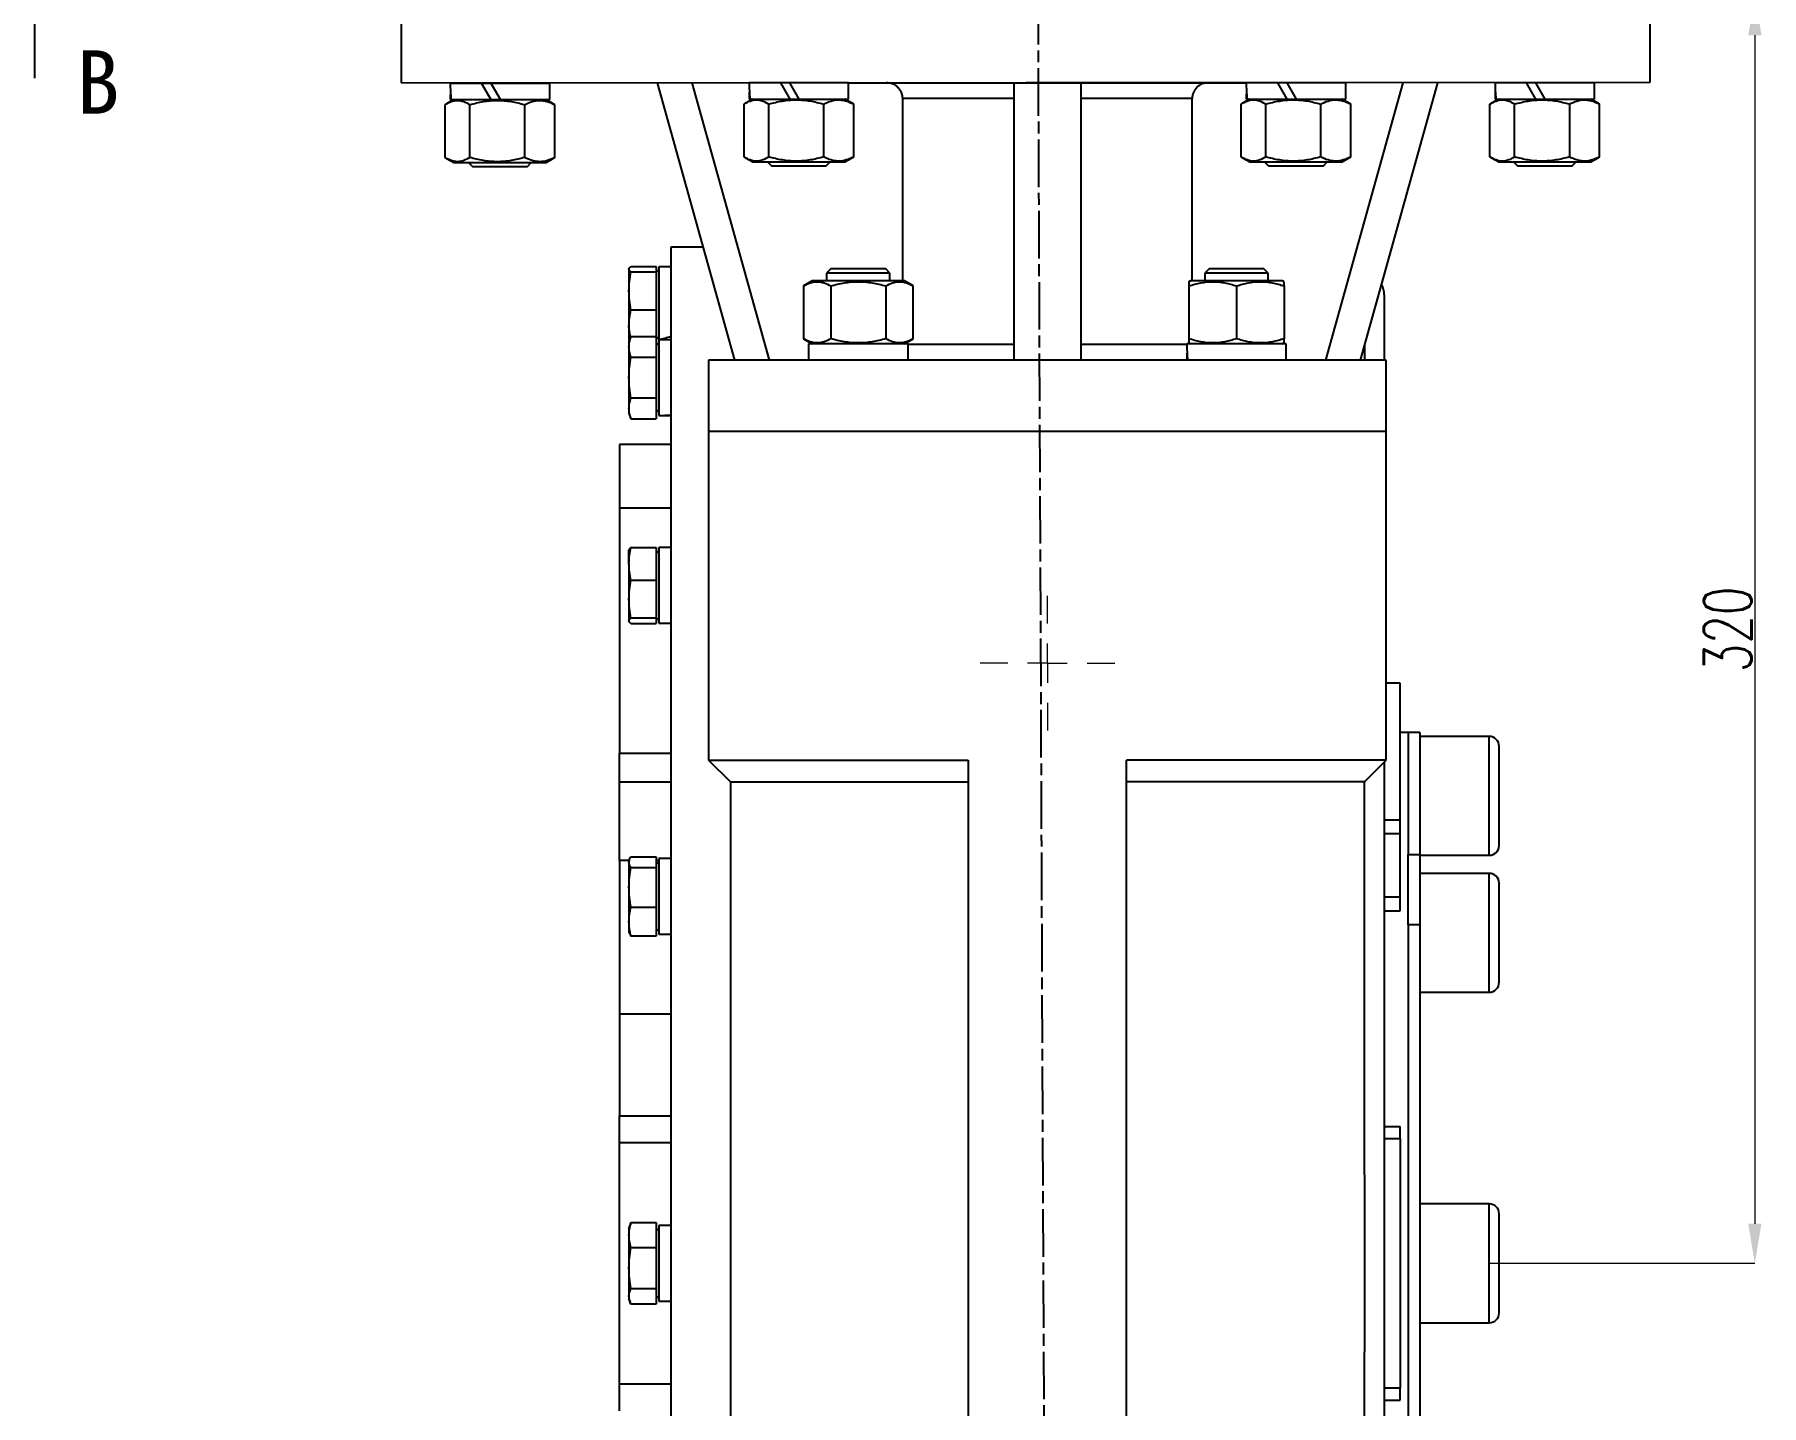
# Model space of a CAD drawing. Header units: millimetres. Extents: x 1561 to 4606, y 513 to 2666.
# Drawn here: x 2262.6 to 2698.4, y 1715.9 to 2062 of the extents above; entities that cross this region are included whole.
import ezdxf

# ---------------------------------------------------------------- set-up
doc = ezdxf.new("R2010")
doc.units = ezdxf.units.MM
doc.linetypes.add('AM_ISO08W050', pattern=[18, 12, -1.5, 3, -1.5])
for name, color, linetype, lineweight in [('10', 7, 'Continuous', 0), ('AM_5', 3, 'Continuous', 25), ('AM_7', 4, 'AM_ISO08W050', 25), ('文字', 7, 'Continuous', 13)]:
    doc.layers.add(name, color=color, linetype=linetype, lineweight=lineweight)
doc.layers.add('layer 1', color=7, linetype='Continuous')
doc.styles.add('SLDTEXTSTYLE1', font='txt.shx', dxfattribs={"width": 0.7, "bigfont": 'gbcbig.shx'})
doc.styles.add('STYLE1', font='txt.shx', dxfattribs={"width": 0.8, "height": 3, "bigfont": 'hzdx.shx'})
doc.dimstyles.new('SLDDIMSTYLE12$0', dxfattribs={"dimtxt": 12, "dimasz": 10, "dimexe": 0, "dimexo": 0.0625, "dimgap": 0.875, "dimtad": 1, "dimdec": 1, "dimlfac": 1.8, "dimrnd": 1e-09, "dimzin": 12, "dimdsep": 46, "dimtxsty": 'SLDTEXTSTYLE1', "dimcen": 0.09, "dimdle": 8.16, "dimclrd": 3, "dimclre": 3, "dimadec": 0, "dimazin": 3, "dimtfac": 1, "dimtdec": 1, "dimtofl": 0, "dimtmove": 0, "dimatfit": 3, "dimfxl": 0, "dimfrac": 2, "dimtolj": 1, "dimlwd": 5, "dimlwe": 5, "dimarcsym": 0})

# ---------------------------------------------------------------- blocks, each defined once
blk = doc.blocks.new('SW_CENTERMARKSYMBOL_18')
at = {"layer": '10', "color": 0}
for p, q in [((0, 1), (0, 1.7)), ((0, 0), (0, 0.5)), ((-1, 0), (-1.7, 0)), ((0, 0), (-0.5, 0)), ((0, 0), (0, -0.5)), ((0, 0), (0.5, 0)), ((1, 0), (1.7, 0)), ((0, -1), (0, -1.7))]:
    blk.add_line(p, q, dxfattribs=at)
blk = doc.blocks.new('*D68')
at = {"layer": 'AM_5', "color": 3, "lineweight": 5, "transparency": 16777216}
blk.add_line((2623.28, 2071.82), (2696.75, 2071.82), dxfattribs=at)
at = {"layer": 'AM_5', "color": 3, "linetype": 'Continuous', "lineweight": 5, "transparency": 16777216}
for p, q in [((2696.75, 2061.82), (2696.75, 1761.82)), ((2629.78, 1751.82), (2696.75, 1751.82))]:
    blk.add_line(p, q, dxfattribs=at)
at = {"layer": 'AM_5', "color": 3, "transparency": 16777216}
for points in [[(2695.09, 2061.82), (2698.42, 2061.82), (2696.75, 2071.82)], [(2695.09, 1761.82), (2698.42, 1761.82), (2696.75, 1751.82)]]:
    blk.add_solid(points, dxfattribs=at)
at = {"layer": 'Defpoints', "color": 0, "transparency": 16777216}
for p in [(2623.22, 2071.82), (2629.72, 1751.82), (2696.75, 1751.82)]:
    blk.add_point(p, dxfattribs=at)
at = {"layer": 'AM_5', "color": 0, "transparency": 16777216, "insert": (2689.88, 1911.82), "char_height": 12, "attachment_point": 5, "rotation": 90, "style": 'SLDTEXTSTYLE1'}
blk.add_mtext('\\A1;320', dxfattribs=at)

msp = doc.modelspace()

# ---------------------------------------------------------------- linework, layer by layer
at = {"color": 7, "linetype": 'Continuous', "lineweight": 25}
for p, q in [((2355.169, 2071.818), (2355.169, 2049.818)), ((2670.375, 2050), (2670.375, 2072)), ((2355.169, 2049.818), (2670.375, 2050)), ((2392.615, 2049.671), (2367.515, 2049.671)), ((2375.386, 2049.671), (2377.753, 2045.571)), ((2380.178, 2045.571), (2377.811, 2049.671)), ((2392.615, 2045.571), (2392.615, 2049.671)), ((2419.722, 2049.818), (2439.222, 1979.818)), ((2448.046, 1979.818), (2428.546, 2049.818)), ((2468.053, 2049.818), (2442.953, 2049.818)), ((2450.824, 2049.818), (2453.191, 2045.718)), ((2455.616, 2045.718), (2453.249, 2049.818)), ((2468.053, 2045.718), (2468.053, 2049.818)), ((2509.722, 2049.818), (2509.722, 1979.818)), ((2526.722, 1979.818), (2526.722, 2049.818)), ((2593.491, 2049.818), (2568.391, 2049.818)), ((2576.262, 2049.818), (2578.629, 2045.718)), ((2581.054, 2045.718), (2578.687, 2049.818)), ((2607.899, 2049.818), (2588.399, 1979.818)), ((2593.491, 2045.718), (2593.491, 2049.818)), ((2597.222, 1979.818), (2616.722, 2049.818)), ((2656.279, 2049.818), (2631.179, 2049.818)), ((2639.05, 2049.818), (2641.417, 2045.718)), ((2643.842, 2045.718), (2641.475, 2049.818)), ((2656.279, 2045.718), (2656.279, 2049.818)), ((2366.231, 2030.959), (2366.231, 2044.282)), ((2368.44, 2045.571), (2366.608, 2044.513)), ((2367.515, 2045.571), (2367.74, 2045.571)), ((2367.74, 2045.571), (2392.615, 2045.571)), ((2372.466, 2030.959), (2372.466, 2044.282)), ((2386.3, 2044.282), (2386.3, 2030.959)), ((2393.522, 2044.513), (2391.69, 2045.571)), ((2393.899, 2044.282), (2393.503, 2044.48)), ((2393.899, 2030.959), (2393.899, 2044.282)), ((2441.669, 2031.107), (2441.669, 2044.43)), ((2443.878, 2045.718), (2442.047, 2044.661)), ((2442.953, 2045.718), (2443.178, 2045.718)), ((2443.178, 2045.718), (2468.053, 2045.718)), ((2447.904, 2031.107), (2447.904, 2044.43)), ((2461.738, 2044.43), (2461.738, 2031.107)), ((2468.96, 2044.661), (2467.128, 2045.718)), ((2469.337, 2044.43), (2468.941, 2044.628)), ((2469.337, 2031.107), (2469.337, 2044.43)), ((2509.722, 2045.818), (2481.698, 2045.818)), ((2481.698, 1999.818), (2481.698, 2045.818)), ((2554.746, 2045.818), (2526.722, 2045.818)), ((2554.746, 1999.818), (2554.746, 2045.818)), ((2567.107, 2031.107), (2567.107, 2044.43)), ((2569.316, 2045.718), (2567.484, 2044.661)), ((2568.391, 2045.718), (2568.616, 2045.718)), ((2568.616, 2045.718), (2593.491, 2045.718)), ((2573.342, 2031.107), (2573.342, 2044.43)), ((2587.176, 2044.43), (2587.176, 2031.107)), ((2594.398, 2044.661), (2592.566, 2045.718)), ((2594.775, 2044.43), (2594.379, 2044.628)), ((2594.775, 2031.107), (2594.775, 2044.43)), ((2629.895, 2031.107), (2629.895, 2044.43)), ((2632.104, 2045.718), (2630.273, 2044.661)), ((2631.179, 2045.718), (2631.405, 2045.718)), ((2631.405, 2045.718), (2656.279, 2045.718)), ((2636.13, 2031.107), (2636.13, 2044.43)), ((2649.964, 2044.43), (2649.964, 2031.107)), ((2657.186, 2044.661), (2655.354, 2045.718)), ((2657.563, 2044.43), (2657.167, 2044.628)), ((2657.563, 2031.107), (2657.563, 2044.43)), ((2393.502, 2030.754), (2393.899, 2030.959)), ((2442.05, 2030.874), (2443.878, 2029.818)), ((2467.128, 2029.818), (2468.957, 2030.874)), ((2468.941, 2030.902), (2469.337, 2031.107)), ((2567.488, 2030.874), (2569.316, 2029.818)), ((2592.566, 2029.818), (2594.395, 2030.874)), ((2594.379, 2030.902), (2594.775, 2031.107)), ((2630.276, 2030.874), (2632.104, 2029.818)), ((2655.354, 2029.818), (2657.183, 2030.874)), ((2657.167, 2030.902), (2657.563, 2031.107)), ((2366.612, 2030.726), (2368.44, 2029.671)), ((2368.44, 2029.671), (2380.065, 2029.671)), ((2372.148, 2029.671), (2373.148, 2028.671)), ((2373.148, 2028.671), (2380.065, 2028.671)), ((2380.065, 2029.671), (2391.69, 2029.671)), ((2380.065, 2028.671), (2386.983, 2028.671)), ((2386.983, 2028.671), (2387.983, 2029.671)), ((2391.69, 2029.671), (2393.518, 2030.726)), ((2443.878, 2029.818), (2455.503, 2029.818)), ((2447.586, 2029.818), (2448.586, 2028.818)), ((2448.586, 2028.818), (2455.503, 2028.818)), ((2455.503, 2029.818), (2467.128, 2029.818)), ((2455.503, 2028.818), (2462.421, 2028.818)), ((2462.421, 2028.818), (2463.421, 2029.818)), ((2569.316, 2029.818), (2580.941, 2029.818)), ((2573.024, 2029.818), (2574.024, 2028.818)), ((2574.024, 2028.818), (2580.941, 2028.818)), ((2580.941, 2029.818), (2592.566, 2029.818)), ((2580.941, 2028.818), (2587.859, 2028.818)), ((2587.859, 2028.818), (2588.859, 2029.818)), ((2632.104, 2029.818), (2643.729, 2029.818)), ((2635.812, 2029.818), (2636.812, 2028.818)), ((2636.812, 2028.818), (2643.729, 2028.818)), ((2643.729, 2029.818), (2655.354, 2029.818)), ((2643.729, 2028.818), (2650.647, 2028.818)), ((2650.647, 2028.818), (2651.647, 2029.818)), ((2431.283, 2008.318), (2423.222, 2008.318)), ((2423.222, 2008.318), (2423.222, 1495.318)), ((2412.622, 2002.74), (2412.622, 1997.255)), ((2413.129, 2003.423), (2419.522, 2003.423)), ((2413.129, 2002.057), (2419.522, 2002.057)), ((2419.522, 2003.423), (2419.522, 2002.057)), ((2420.122, 2002.053), (2419.522, 2002.653)), ((2419.522, 2002.057), (2419.522, 1992.453)), ((2423.222, 2003.368), (2420.122, 2003.368)), ((2420.122, 2003.368), (2420.122, 1984.992)), ((2463.575, 2002.818), (2462.492, 2001.736)), ((2462.492, 2001.736), (2462.492, 1999.818)), ((2478.492, 2001.736), (2462.492, 2001.736)), ((2477.41, 2002.818), (2463.575, 2002.818)), ((2478.492, 2001.736), (2477.41, 2002.818)), ((2478.492, 1999.818), (2478.492, 2001.736)), ((2559.034, 2002.818), (2557.952, 2001.736)), ((2557.952, 2001.736), (2557.952, 1999.818)), ((2573.952, 2001.736), (2557.952, 2001.736)), ((2572.869, 2002.818), (2559.034, 2002.818)), ((2573.952, 2001.736), (2572.869, 2002.818)), ((2573.952, 1999.818), (2573.952, 2001.736)), ((2412.622, 1997.255), (2412.622, 1988.333)), ((2458.867, 1999.818), (2456.636, 1998.53)), ((2456.636, 1998.53), (2456.636, 1985.207)), ((2470.492, 1999.818), (2458.867, 1999.818)), ((2463.564, 1998.53), (2463.564, 1985.207)), ((2482.117, 1999.818), (2470.492, 1999.818)), ((2477.421, 1998.53), (2477.421, 1985.207)), ((2484.349, 1998.53), (2482.117, 1999.818)), ((2484.349, 1985.207), (2484.349, 1998.53)), ((2554.327, 1999.818), (2553.952, 1999.602)), ((2554.327, 1999.818), (2553.952, 1999.602)), ((2553.952, 1998.53), (2553.952, 1985.207)), ((2577.577, 1999.818), (2554.327, 1999.818)), ((2565.952, 1998.53), (2565.952, 1985.207)), ((2577.952, 1999.602), (2577.577, 1999.818)), ((2577.952, 1999.602), (2577.577, 1999.818)), ((2577.952, 1998.53), (2577.952, 1985.207)), ((2419.522, 1992.453), (2413.129, 1992.453)), ((2419.522, 1992.453), (2419.522, 1985.789)), ((2412.984, 1985.391), (2412.622, 1988.333)), ((2412.622, 1988.333), (2412.622, 1984.818)), ((2413.129, 1985.789), (2412.622, 1984.397)), ((2412.622, 1984.896), (2412.887, 1984.539)), ((2412.622, 1984.397), (2412.622, 1983.187)), ((2412.622, 1983.187), (2412.622, 1975.389)), ((2413.129, 1985.789), (2419.522, 1985.789)), ((2419.522, 1985.789), (2419.522, 1980.585)), ((2419.522, 1984.983), (2420.122, 1985.583)), ((2420.122, 1983.632), (2419.522, 1984.232)), ((2423.222, 1984.947), (2420.122, 1984.947)), ((2420.122, 1984.947), (2420.122, 1965.847)), ((2456.636, 1985.207), (2458.867, 1983.918)), ((2457.942, 1983.918), (2457.942, 1979.818)), ((2483.042, 1983.918), (2457.942, 1983.918)), ((2482.117, 1983.918), (2484.349, 1985.207)), ((2483.042, 1979.818), (2483.042, 1983.918)), ((2483.042, 1983.818), (2509.722, 1983.818)), ((2526.722, 1983.818), (2553.402, 1983.818)), ((2578.502, 1983.918), (2553.402, 1983.918)), ((2553.952, 1984.135), (2554.327, 1983.918)), ((2553.952, 1984.135), (2554.327, 1983.918)), ((2577.577, 1983.918), (2577.952, 1984.135)), ((2577.577, 1983.918), (2577.952, 1984.135)), ((2578.502, 1979.818), (2578.502, 1983.918)), ((2578.502, 1979.818), (2578.502, 1983.918)), ((2598.222, 1983.408), (2598.222, 1979.818)), ((2413.129, 1980.585), (2419.522, 1980.585)), ((2419.522, 1980.585), (2419.522, 1970.193)), ((2432.722, 1979.818), (2432.722, 1961.818)), ((2603.722, 1979.818), (2432.722, 1979.818)), ((2603.722, 1961.818), (2603.722, 1979.818)), ((2412.622, 1975.389), (2412.622, 1967.599)), ((2419.522, 1970.193), (2413.129, 1970.193)), ((2419.522, 1970.193), (2419.522, 1965.005)), ((2412.622, 1967.599), (2412.622, 1966.397)), ((2412.622, 1966.397), (2413.129, 1965.005)), ((2419.522, 1966.562), (2420.122, 1967.162)), ((2420.122, 1965.847), (2420.137, 1965.847)), ((2420.137, 1965.847), (2423.222, 1965.847)), ((2413.129, 1965.005), (2419.522, 1965.005)), ((2432.722, 1961.818), (2432.722, 1878.818)), ((2603.722, 1961.818), (2432.722, 1961.818)), ((2603.722, 1878.818), (2603.722, 1961.818)), ((2423.222, 1958.467), (2410.222, 1958.467)), ((2410.222, 1958.467), (2410.222, 1942.395)), ((2423.222, 1942.395), (2410.222, 1942.395)), ((2410.222, 1942.395), (2410.222, 1880.57)), ((2412.622, 1928.411), (2412.622, 1931.938)), ((2413.129, 1932.536), (2419.522, 1932.536)), ((2419.522, 1932.536), (2419.522, 1924.285)), ((2420.122, 1931.173), (2419.522, 1931.773)), ((2423.222, 1932.488), (2420.122, 1932.488)), ((2420.122, 1932.488), (2420.122, 1913.388)), ((2412.622, 1928.411), (2412.622, 1919.486)), ((2413.129, 1924.285), (2419.522, 1924.285)), ((2419.522, 1924.285), (2419.522, 1914.688)), ((2412.622, 1919.486), (2412.622, 1914.014)), ((2419.522, 1914.688), (2413.129, 1914.688)), ((2413.129, 1913.341), (2419.522, 1913.341)), ((2419.522, 1914.103), (2420.122, 1914.703)), ((2419.522, 1914.688), (2419.522, 1913.341)), ((2420.122, 1913.388), (2423.222, 1913.388)), ((2607.222, 1898.28), (2603.722, 1898.28)), ((2607.222, 1863.778), (2607.222, 1898.28)), ((2609.222, 1885.818), (2607.222, 1885.818)), ((2612.222, 1885.818), (2609.222, 1885.818)), ((2609.222, 1885.818), (2609.222, 1855.056)), ((2612.222, 1885.818), (2612.222, 1855.056)), ((2629.722, 1884.818), (2612.222, 1884.818)), ((2629.722, 1854.818), (2629.722, 1884.818)), ((2410.222, 1880.57), (2423.222, 1880.57)), ((2410.222, 1873.232), (2410.222, 1880.57)), ((2432.722, 1878.818), (2438.222, 1873.318)), ((2432.722, 1878.818), (2498.222, 1878.818)), ((2498.222, 1878.818), (2498.222, 1624.818)), ((2603.722, 1878.818), (2538.222, 1878.818)), ((2538.222, 1624.818), (2538.222, 1878.818)), ((2598.222, 1873.318), (2603.722, 1878.818)), ((2423.222, 1873.232), (2410.222, 1873.232)), ((2410.222, 1853.488), (2410.222, 1873.232)), ((2438.222, 1873.318), (2438.222, 1688.257)), ((2438.222, 1873.318), (2498.222, 1873.318)), ((2598.222, 1873.318), (2538.222, 1873.318)), ((2598.222, 1774.134), (2598.222, 1873.318)), ((2603.222, 1863.778), (2607.222, 1863.778)), ((2607.222, 1860.328), (2607.222, 1863.778)), ((2603.222, 1860.328), (2607.222, 1860.328)), ((2607.222, 1844.227), (2607.222, 1860.328)), ((2410.222, 1853.488), (2410.222, 1814.685)), ((2412.644, 1853.488), (2410.222, 1853.488)), ((2412.753, 1853.786), (2412.622, 1853.428)), ((2412.622, 1853.428), (2412.622, 1853.119)), ((2412.622, 1853.119), (2412.622, 1846.749)), ((2413.129, 1854.468), (2419.522, 1854.468)), ((2419.522, 1854.468), (2419.522, 1851.77)), ((2420.122, 1853.488), (2419.522, 1853.488)), ((2420.122, 1852.663), (2419.522, 1853.263)), ((2423.222, 1853.978), (2420.122, 1853.978)), ((2420.122, 1853.978), (2420.122, 1834.878)), ((2609.222, 1855.056), (2612.222, 1855.056)), ((2609.222, 1837.247), (2609.222, 1855.056)), ((2612.222, 1855.056), (2612.222, 1837.247)), ((2612.222, 1854.818), (2629.722, 1854.818)), ((2413.129, 1851.77), (2419.522, 1851.77)), ((2419.522, 1851.77), (2419.522, 1841.729)), ((2629.722, 1850.257), (2612.222, 1850.257)), ((2629.722, 1820.257), (2629.722, 1850.257)), ((2412.622, 1846.749), (2412.622, 1838.058)), ((2607.222, 1844.227), (2603.222, 1844.227)), ((2607.222, 1840.777), (2607.222, 1844.227)), ((2413.129, 1841.729), (2419.522, 1841.729)), ((2419.522, 1841.729), (2419.522, 1834.387)), ((2603.222, 1840.777), (2607.222, 1840.777)), ((2412.622, 1838.058), (2412.622, 1835.428)), ((2412.622, 1835.428), (2412.753, 1835.07)), ((2412.858, 1835.108), (2413.129, 1834.387)), ((2419.522, 1835.593), (2420.122, 1836.193)), ((2420.122, 1834.878), (2423.222, 1834.878)), ((2609.222, 1837.247), (2609.222, 1617.818)), ((2612.222, 1837.247), (2609.222, 1837.247)), ((2612.222, 1837.247), (2612.222, 1617.818)), ((2419.522, 1834.387), (2413.129, 1834.387)), ((2612.222, 1820.257), (2629.722, 1820.257)), ((2410.222, 1814.685), (2410.222, 1789.076)), ((2423.222, 1814.685), (2410.222, 1814.685)), ((2410.222, 1789.076), (2423.222, 1789.076)), ((2410.222, 1782.269), (2410.222, 1789.076)), ((2603.222, 1786.316), (2607.222, 1786.316)), ((2603.222, 1783.342), (2607.222, 1783.342)), ((2607.222, 1783.342), (2607.222, 1786.316)), ((2607.222, 1783.342), (2607.222, 1720.295)), ((2423.222, 1782.269), (2410.222, 1782.269)), ((2410.222, 1721.368), (2410.222, 1782.269)), ((2598.222, 1774.134), (2598.222, 1729.502)), ((2629.722, 1766.818), (2612.222, 1766.818)), ((2629.722, 1751.818), (2629.722, 1766.818)), ((2412.902, 1761.588), (2412.622, 1760.818)), ((2412.622, 1760.818), (2412.622, 1758.954)), ((2413.129, 1762.12), (2412.985, 1761.558)), ((2413.129, 1762.12), (2419.522, 1762.12)), ((2419.522, 1762.12), (2419.522, 1755.787)), ((2423.222, 1761.368), (2420.122, 1761.368)), ((2420.122, 1761.368), (2420.122, 1742.268)), ((2412.622, 1758.954), (2412.622, 1750.636)), ((2420.122, 1760.053), (2419.522, 1760.653)), ((2413.129, 1755.787), (2419.522, 1755.787)), ((2419.522, 1755.787), (2419.522, 1745.484)), ((2412.622, 1750.636), (2412.622, 1743.5)), ((2629.722, 1736.818), (2629.722, 1751.818)), ((2412.622, 1743.5), (2412.622, 1742.818)), ((2413.129, 1745.484), (2419.522, 1745.484)), ((2419.522, 1745.484), (2419.522, 1741.516)), ((2419.522, 1742.983), (2420.122, 1743.583)), ((2412.622, 1742.818), (2412.902, 1742.049)), ((2419.522, 1741.516), (2413.129, 1741.516)), ((2420.122, 1742.268), (2423.222, 1742.268)), ((2612.222, 1736.818), (2629.722, 1736.818)), ((2598.222, 1630.318), (2598.222, 1729.502)), ((2410.222, 1721.368), (2423.222, 1721.368)), ((2410.222, 1714.56), (2410.222, 1721.368)), ((2607.222, 1720.295), (2603.222, 1720.295)), ((2603.222, 1717.32), (2607.222, 1717.32)), ((2607.222, 1717.32), (2607.222, 1720.295))]:
    msp.add_line(p, q, dxfattribs=at)
at = {"linetype": 'ByBlock'}
msp.add_line((2468.053, 2049.818), (2568.391, 2049.818), dxfattribs=at)
at = {"color": 7, "linetype": 'Continuous', "lineweight": 25}
for centre, radius, start, end in [((2598.222, 1996.318), 5, 0, 30.57336), ((2629.722, 1882.318), 2.5, 0, 90), ((2629.722, 1857.318), 2.5, 270, 0), ((2629.722, 1847.757), 2.5, 0, 90), ((2629.722, 1822.757), 2.5, 270, 0), ((2629.722, 1764.318), 2.5, 0, 90), ((2629.722, 1739.318), 2.5, 270, 0)]:
    msp.add_arc(centre, radius, start, end, dxfattribs=at)
for centre, major_axis, ratio, start_param, end_param in [((2380.065, 2049.671), (0, -21.737), 0.5773503, 4.712389, 4.9021421), ((2455.503, 2049.818), (0, -21.737), 0.5773503, 4.712389, 4.9021421), ((2580.941, 2049.818), (0, -21.737), 0.5773503, 4.712389, 4.9021421), ((2643.729, 2049.818), (0, -21.737), 0.5773503, 4.712389, 4.9021421), ((2380.065, 2045.571), (0, -21.737), 0.5773503, 4.6179404, 4.712389), ((2455.503, 2045.718), (0, -21.737), 0.5773503, 4.6179404, 4.712389), ((2580.941, 2045.718), (0, -21.737), 0.5773503, 4.6179404, 4.712389), ((2643.729, 2045.718), (0, -21.737), 0.5773503, 4.6179404, 4.712389), ((2420.122, 1993.818), (16.357, 4.92), 0.500419, 4.5629968, 4.7515238), ((2423.222, 1993.818), (16.357, 4.92), 0.500419, 4.5505207, 4.5629968), ((2565.952, 1983.918), (0, 21.737), 0.5773503, 1.5707963, 1.7605494), ((2565.952, 1979.818), (0, 21.737), 0.5773503, 1.4763478, 1.5707963), ((2420.122, 1975.397), (16.541, -0.013), 0.5773498, 4.7128403, 4.9013672), ((2423.222, 1975.397), (16.541, -0.013), 0.5773498, 4.6198992, 4.7128403)]:
    msp.add_ellipse(centre, major_axis=major_axis, ratio=ratio, start_param=start_param, end_param=end_param, dxfattribs=at)
for points, knots in [([(2481.698, 2045.818), (2481.698, 2046.086), (2481.671, 2046.348), (2481.564, 2046.865), (2481.484, 2047.121), (2481.274, 2047.608), (2481.147, 2047.838), (2480.845, 2048.274), (2480.671, 2048.478), (2480.291, 2048.845), (2480.085, 2049.009), (2479.636, 2049.299), (2479.401, 2049.42), (2478.912, 2049.616), (2478.655, 2049.692), (2478.133, 2049.793), (2477.869, 2049.818), (2477.602, 2049.818)], [0, 0, 0, 0, 0.125, 0.125, 0.25, 0.25, 0.375, 0.375, 0.5, 0.5, 0.625, 0.625, 0.75, 0.75, 0.875, 0.875, 1, 1, 1, 1]), ([(2558.842, 2049.818), (2558.575, 2049.818), (2558.312, 2049.793), (2557.795, 2049.693), (2557.538, 2049.618), (2557.045, 2049.421), (2556.811, 2049.3), (2556.367, 2049.014), (2556.155, 2048.847), (2555.775, 2048.48), (2555.604, 2048.28), (2555.301, 2047.844), (2555.171, 2047.609), (2554.858, 2046.884), (2554.746, 2046.353), (2554.746, 2045.818)], [0, 0, 0, 0, 0.125, 0.125, 0.25, 0.25, 0.375, 0.375, 0.5, 0.5, 0.625, 0.625, 0.75, 0.75, 1, 1, 1, 1]), ([(2366.231, 2044.282), (2366.74, 2044.609), (2367.253, 2044.878), (2368.289, 2045.251), (2368.812, 2045.353), (2369.607, 2045.354), (2369.874, 2045.329), (2370.4, 2045.232), (2370.662, 2045.159), (2371.442, 2044.879), (2371.956, 2044.609), (2372.466, 2044.282)], [0, 0, 0, 0, 0.25, 0.25, 0.5, 0.5, 0.625, 0.625, 0.75, 0.75, 1, 1, 1, 1]), ([(2372.466, 2044.282), (2373.595, 2044.609), (2374.733, 2044.878), (2377.032, 2045.251), (2378.193, 2045.353), (2379.958, 2045.354), (2380.548, 2045.329), (2381.717, 2045.232), (2382.298, 2045.159), (2384.029, 2044.879), (2385.169, 2044.609), (2386.3, 2044.282)], [0, 0, 0, 0, 0.25, 0.25, 0.5, 0.5, 0.625, 0.625, 0.75, 0.75, 1, 1, 1, 1]), ([(2386.3, 2044.282), (2386.92, 2044.609), (2387.545, 2044.878), (2388.808, 2045.251), (2389.446, 2045.353), (2390.415, 2045.354), (2390.74, 2045.329), (2391.382, 2045.232), (2391.701, 2045.159), (2392.651, 2044.879), (2393.278, 2044.609), (2393.899, 2044.282)], [0, 0, 0, 0, 0.25, 0.25, 0.5, 0.5, 0.625, 0.625, 0.75, 0.75, 1, 1, 1, 1]), ([(2441.669, 2044.43), (2442.178, 2044.757), (2442.691, 2045.026), (2443.727, 2045.399), (2444.251, 2045.501), (2445.046, 2045.502), (2445.312, 2045.477), (2445.839, 2045.379), (2446.1, 2045.307), (2446.88, 2045.027), (2447.394, 2044.757), (2447.904, 2044.43)], [0, 0, 0, 0, 0.25, 0.25, 0.5, 0.5, 0.625, 0.625, 0.75, 0.75, 1, 1, 1, 1]), ([(2447.904, 2044.43), (2449.033, 2044.757), (2450.171, 2045.026), (2452.47, 2045.399), (2453.632, 2045.501), (2455.396, 2045.502), (2455.987, 2045.477), (2457.155, 2045.379), (2457.736, 2045.307), (2459.467, 2045.027), (2460.607, 2044.757), (2461.738, 2044.43)], [0, 0, 0, 0, 0.25, 0.25, 0.5, 0.5, 0.625, 0.625, 0.75, 0.75, 1, 1, 1, 1]), ([(2461.738, 2044.43), (2462.358, 2044.757), (2462.983, 2045.026), (2464.246, 2045.399), (2464.884, 2045.501), (2465.853, 2045.502), (2466.178, 2045.477), (2466.82, 2045.379), (2467.139, 2045.307), (2468.09, 2045.027), (2468.716, 2044.757), (2469.337, 2044.43)], [0, 0, 0, 0, 0.25, 0.25, 0.5, 0.5, 0.625, 0.625, 0.75, 0.75, 1, 1, 1, 1]), ([(2567.107, 2044.43), (2567.616, 2044.757), (2568.129, 2045.026), (2569.165, 2045.399), (2569.688, 2045.501), (2570.484, 2045.502), (2570.75, 2045.477), (2571.277, 2045.379), (2571.538, 2045.307), (2572.318, 2045.027), (2572.832, 2044.757), (2573.342, 2044.43)], [0, 0, 0, 0, 0.25, 0.25, 0.5, 0.5, 0.625, 0.625, 0.75, 0.75, 1, 1, 1, 1]), ([(2573.342, 2044.43), (2574.471, 2044.757), (2575.609, 2045.026), (2577.908, 2045.399), (2579.069, 2045.501), (2580.834, 2045.502), (2581.424, 2045.477), (2582.593, 2045.379), (2583.174, 2045.307), (2584.905, 2045.027), (2586.045, 2044.757), (2587.176, 2044.43)], [0, 0, 0, 0, 0.25, 0.25, 0.5, 0.5, 0.625, 0.625, 0.75, 0.75, 1, 1, 1, 1]), ([(2587.176, 2044.43), (2587.796, 2044.757), (2588.421, 2045.026), (2589.684, 2045.399), (2590.322, 2045.501), (2591.291, 2045.502), (2591.616, 2045.477), (2592.258, 2045.379), (2592.577, 2045.307), (2593.528, 2045.027), (2594.154, 2044.757), (2594.775, 2044.43)], [0, 0, 0, 0, 0.25, 0.25, 0.5, 0.5, 0.625, 0.625, 0.75, 0.75, 1, 1, 1, 1]), ([(2629.895, 2044.43), (2630.404, 2044.757), (2630.917, 2045.026), (2631.953, 2045.399), (2632.477, 2045.501), (2633.272, 2045.502), (2633.538, 2045.477), (2634.065, 2045.379), (2634.326, 2045.307), (2635.106, 2045.027), (2635.62, 2044.757), (2636.13, 2044.43)], [0, 0, 0, 0, 0.25, 0.25, 0.5, 0.5, 0.625, 0.625, 0.75, 0.75, 1, 1, 1, 1]), ([(2636.13, 2044.43), (2637.259, 2044.757), (2638.397, 2045.026), (2640.696, 2045.399), (2641.858, 2045.501), (2643.622, 2045.502), (2644.213, 2045.477), (2645.381, 2045.379), (2645.962, 2045.307), (2647.693, 2045.027), (2648.833, 2044.757), (2649.964, 2044.43)], [0, 0, 0, 0, 0.25, 0.25, 0.5, 0.5, 0.625, 0.625, 0.75, 0.75, 1, 1, 1, 1]), ([(2649.964, 2044.43), (2650.584, 2044.757), (2651.209, 2045.026), (2652.472, 2045.399), (2653.11, 2045.501), (2654.079, 2045.502), (2654.404, 2045.477), (2655.046, 2045.379), (2655.365, 2045.307), (2656.316, 2045.027), (2656.942, 2044.757), (2657.563, 2044.43)], [0, 0, 0, 0, 0.25, 0.25, 0.5, 0.5, 0.625, 0.625, 0.75, 0.75, 1, 1, 1, 1]), ([(2372.466, 2030.959), (2371.957, 2030.632), (2371.444, 2030.363), (2370.408, 2029.99), (2369.884, 2029.888), (2369.089, 2029.887), (2368.823, 2029.912), (2368.296, 2030.009), (2368.035, 2030.082), (2367.255, 2030.362), (2366.741, 2030.632), (2366.231, 2030.959)], [0, 0, 0, 0, 0.25, 0.25, 0.5, 0.5, 0.625, 0.625, 0.75, 0.75, 1, 1, 1, 1]), ([(2386.3, 2030.959), (2385.17, 2030.632), (2384.033, 2030.363), (2381.734, 2029.99), (2380.572, 2029.888), (2378.808, 2029.887), (2378.217, 2029.912), (2377.048, 2030.009), (2376.468, 2030.082), (2374.737, 2030.362), (2373.597, 2030.632), (2372.466, 2030.959)], [0, 0, 0, 0, 0.25, 0.25, 0.5, 0.5, 0.625, 0.625, 0.75, 0.75, 1, 1, 1, 1]), ([(2393.899, 2030.959), (2393.279, 2030.632), (2392.654, 2030.363), (2391.391, 2029.99), (2390.753, 2029.888), (2389.784, 2029.887), (2389.459, 2029.912), (2388.817, 2030.009), (2388.498, 2030.082), (2387.547, 2030.362), (2386.921, 2030.632), (2386.3, 2030.959)], [0, 0, 0, 0, 0.25, 0.25, 0.5, 0.5, 0.625, 0.625, 0.75, 0.75, 1, 1, 1, 1]), ([(2447.904, 2031.107), (2447.395, 2030.78), (2446.882, 2030.511), (2445.846, 2030.138), (2445.323, 2030.036), (2444.527, 2030.034), (2444.261, 2030.059), (2443.734, 2030.157), (2443.473, 2030.23), (2442.693, 2030.51), (2442.179, 2030.78), (2441.669, 2031.107)], [0, 0, 0, 0, 0.25, 0.25, 0.5, 0.5, 0.625, 0.625, 0.75, 0.75, 1, 1, 1, 1]), ([(2461.738, 2031.107), (2460.608, 2030.78), (2459.471, 2030.511), (2457.172, 2030.138), (2456.01, 2030.036), (2454.246, 2030.034), (2453.655, 2030.059), (2452.486, 2030.157), (2451.906, 2030.23), (2450.175, 2030.51), (2449.035, 2030.78), (2447.904, 2031.107)], [0, 0, 0, 0, 0.25, 0.25, 0.5, 0.5, 0.625, 0.625, 0.75, 0.75, 1, 1, 1, 1]), ([(2469.337, 2031.107), (2468.717, 2030.78), (2468.092, 2030.511), (2466.829, 2030.138), (2466.191, 2030.036), (2465.222, 2030.034), (2464.897, 2030.059), (2464.255, 2030.157), (2463.936, 2030.23), (2462.985, 2030.51), (2462.359, 2030.78), (2461.738, 2031.107)], [0, 0, 0, 0, 0.25, 0.25, 0.5, 0.5, 0.625, 0.625, 0.75, 0.75, 1, 1, 1, 1]), ([(2573.342, 2031.107), (2572.833, 2030.78), (2572.32, 2030.511), (2571.284, 2030.138), (2570.76, 2030.036), (2569.965, 2030.034), (2569.699, 2030.059), (2569.172, 2030.157), (2568.911, 2030.23), (2568.131, 2030.51), (2567.617, 2030.78), (2567.107, 2031.107)], [0, 0, 0, 0, 0.25, 0.25, 0.5, 0.5, 0.625, 0.625, 0.75, 0.75, 1, 1, 1, 1]), ([(2587.176, 2031.107), (2586.046, 2030.78), (2584.909, 2030.511), (2582.61, 2030.138), (2581.448, 2030.036), (2579.684, 2030.034), (2579.093, 2030.059), (2577.924, 2030.157), (2577.344, 2030.23), (2575.613, 2030.51), (2574.473, 2030.78), (2573.342, 2031.107)], [0, 0, 0, 0, 0.25, 0.25, 0.5, 0.5, 0.625, 0.625, 0.75, 0.75, 1, 1, 1, 1]), ([(2594.775, 2031.107), (2594.155, 2030.78), (2593.53, 2030.511), (2592.267, 2030.138), (2591.629, 2030.036), (2590.66, 2030.034), (2590.335, 2030.059), (2589.693, 2030.157), (2589.374, 2030.23), (2588.423, 2030.51), (2587.797, 2030.78), (2587.176, 2031.107)], [0, 0, 0, 0, 0.25, 0.25, 0.5, 0.5, 0.625, 0.625, 0.75, 0.75, 1, 1, 1, 1]), ([(2636.13, 2031.107), (2635.621, 2030.78), (2635.108, 2030.511), (2634.072, 2030.138), (2633.549, 2030.036), (2632.754, 2030.034), (2632.487, 2030.059), (2631.961, 2030.157), (2631.699, 2030.23), (2630.919, 2030.51), (2630.405, 2030.78), (2629.895, 2031.107)], [0, 0, 0, 0, 0.25, 0.25, 0.5, 0.5, 0.625, 0.625, 0.75, 0.75, 1, 1, 1, 1]), ([(2649.964, 2031.107), (2648.835, 2030.78), (2647.697, 2030.511), (2645.398, 2030.138), (2644.236, 2030.036), (2642.472, 2030.034), (2641.881, 2030.059), (2640.713, 2030.157), (2640.132, 2030.23), (2638.401, 2030.51), (2637.261, 2030.78), (2636.13, 2031.107)], [0, 0, 0, 0, 0.25, 0.25, 0.5, 0.5, 0.625, 0.625, 0.75, 0.75, 1, 1, 1, 1]), ([(2657.563, 2031.107), (2656.943, 2030.78), (2656.318, 2030.511), (2655.055, 2030.138), (2654.417, 2030.036), (2653.448, 2030.034), (2653.123, 2030.059), (2652.481, 2030.157), (2652.162, 2030.23), (2651.212, 2030.51), (2650.585, 2030.78), (2649.964, 2031.107)], [0, 0, 0, 0, 0.25, 0.25, 0.5, 0.5, 0.625, 0.625, 0.75, 0.75, 1, 1, 1, 1]), ([(2412.622, 2002.74), (2412.622, 2002.855), (2412.669, 2002.969), (2412.845, 2003.197), (2412.973, 2003.31), (2413.129, 2003.423)], [0, 0, 0, 0, 0.5, 0.5, 1, 1, 1, 1]), ([(2413.129, 2002.057), (2412.973, 2002.17), (2412.845, 2002.284), (2412.669, 2002.511), (2412.622, 2002.625), (2412.622, 2002.74)], [0, 0, 0, 0, 0.5, 0.5, 1, 1, 1, 1]), ([(2412.622, 1997.255), (2412.622, 1998.063), (2412.669, 1998.867), (2412.845, 2000.467), (2412.973, 2001.263), (2413.129, 2002.057)], [0, 0, 0, 0, 0.5, 0.5, 1, 1, 1, 1]), ([(2413.129, 1992.453), (2412.973, 1993.246), (2412.845, 1994.043), (2412.669, 1995.643), (2412.622, 1996.447), (2412.622, 1997.255)], [0, 0, 0, 0, 0.5, 0.5, 1, 1, 1, 1]), ([(2456.636, 1998.53), (2457.202, 1998.857), (2457.771, 1999.126), (2458.923, 1999.499), (2459.505, 1999.601), (2460.388, 1999.602), (2460.684, 1999.577), (2461.269, 1999.479), (2461.56, 1999.407), (2462.427, 1999.127), (2462.998, 1998.857), (2463.564, 1998.53)], [0, 0, 0, 0, 0.25, 0.25, 0.5, 0.5, 0.625, 0.625, 0.75, 0.75, 1, 1, 1, 1]), ([(2463.564, 1998.53), (2464.696, 1998.857), (2465.835, 1999.126), (2468.138, 1999.499), (2469.301, 1999.601), (2471.068, 1999.602), (2471.66, 1999.577), (2472.831, 1999.479), (2473.412, 1999.407), (2475.146, 1999.127), (2476.288, 1998.857), (2477.421, 1998.53)], [0, 0, 0, 0, 0.25, 0.25, 0.5, 0.5, 0.625, 0.625, 0.75, 0.75, 1, 1, 1, 1]), ([(2477.421, 1998.53), (2477.986, 1998.857), (2478.556, 1999.126), (2479.707, 1999.499), (2480.289, 1999.601), (2481.173, 1999.602), (2481.469, 1999.577), (2482.054, 1999.479), (2482.345, 1999.407), (2483.212, 1999.127), (2483.783, 1998.857), (2484.349, 1998.53)], [0, 0, 0, 0, 0.25, 0.25, 0.5, 0.5, 0.625, 0.625, 0.75, 0.75, 1, 1, 1, 1]), ([(2553.952, 1999.564), (2553.952, 1999.576), (2553.952, 1999.67), (2553.952, 1999.325), (2553.952, 1998.797), (2553.952, 1998.53)], [0, 0, 0, 0, 0.0695917, 0.5305334, 1, 1, 1, 1]), ([(2553.952, 1999.564), (2553.952, 1999.576), (2553.952, 1999.67), (2553.952, 1999.325), (2553.952, 1998.797), (2553.952, 1998.53)], [0, 0, 0, 0, 0.0695917, 0.5305334, 1, 1, 1, 1]), ([(2553.952, 1998.53), (2554.932, 1998.857), (2555.918, 1999.126), (2557.913, 1999.499), (2558.92, 1999.601), (2560.451, 1999.602), (2560.963, 1999.577), (2561.977, 1999.479), (2562.48, 1999.407), (2563.982, 1999.127), (2564.971, 1998.857), (2565.952, 1998.53)], [0, 0, 0, 0, 0.25, 0.25, 0.5, 0.5, 0.625, 0.625, 0.75, 0.75, 1, 1, 1, 1]), ([(2553.952, 1998.53), (2554.932, 1998.857), (2555.918, 1999.126), (2557.913, 1999.499), (2558.92, 1999.601), (2560.451, 1999.602), (2560.963, 1999.577), (2561.977, 1999.479), (2562.48, 1999.407), (2563.982, 1999.127), (2564.971, 1998.857), (2565.952, 1998.53)], [0, 0, 0, 0, 0.25, 0.25, 0.5, 0.5, 0.625, 0.625, 0.75, 0.75, 1, 1, 1, 1]), ([(2565.952, 1998.53), (2566.932, 1998.857), (2567.918, 1999.126), (2569.913, 1999.499), (2570.92, 1999.601), (2572.451, 1999.602), (2572.963, 1999.577), (2573.977, 1999.479), (2574.48, 1999.407), (2575.982, 1999.127), (2576.971, 1998.857), (2577.952, 1998.53)], [0, 0, 0, 0, 0.25, 0.25, 0.5, 0.5, 0.625, 0.625, 0.75, 0.75, 1, 1, 1, 1]), ([(2565.952, 1998.53), (2566.932, 1998.857), (2567.918, 1999.126), (2569.913, 1999.499), (2570.92, 1999.601), (2572.451, 1999.602), (2572.963, 1999.577), (2573.977, 1999.479), (2574.48, 1999.407), (2575.982, 1999.127), (2576.971, 1998.857), (2577.952, 1998.53)], [0, 0, 0, 0, 0.25, 0.25, 0.5, 0.5, 0.625, 0.625, 0.75, 0.75, 1, 1, 1, 1]), ([(2577.952, 1998.53), (2577.952, 1998.852), (2577.952, 1999.46), (2577.952, 1999.53), (2577.952, 1999.564)], [0, 0, 0, 0, 0.529034, 1, 1, 1, 1]), ([(2577.952, 1998.53), (2577.952, 1998.852), (2577.952, 1999.46), (2577.952, 1999.53), (2577.952, 1999.564)], [0, 0, 0, 0, 0.529034, 1, 1, 1, 1]), ([(2603.222, 1996.304), (2603.222, 1996.309), (2603.222, 1996.452), (2603.222, 1995.939), (2603.222, 1994.712), (2603.222, 1992.563), (2603.222, 1989.676), (2603.222, 1985.994), (2603.222, 1982.706), (2603.222, 1980.407), (2603.222, 1979.818)], [0, 0, 0, 0, 0.0056212, 0.1665866, 0.3265382, 0.4847394, 0.6413562, 0.7955612, 0.9476696, 1, 1, 1, 1]), ([(2412.622, 1988.333), (2412.622, 1989.026), (2412.669, 1989.716), (2412.845, 1991.088), (2412.973, 1991.772), (2413.129, 1992.453)], [0, 0, 0, 0, 0.5, 0.5, 1, 1, 1, 1]), ([(2412.622, 1983.187), (2412.622, 1983.625), (2412.669, 1984.061), (2412.845, 1984.928), (2412.973, 1985.359), (2413.129, 1985.789)], [0, 0, 0, 0, 0.5, 0.5, 1, 1, 1, 1]), ([(2413.129, 1980.585), (2412.973, 1981.015), (2412.845, 1981.447), (2412.669, 1982.314), (2412.622, 1982.75), (2412.622, 1983.187)], [0, 0, 0, 0, 0.5, 0.5, 1, 1, 1, 1]), ([(2463.564, 1985.207), (2462.999, 1984.88), (2462.429, 1984.611), (2461.278, 1984.238), (2460.696, 1984.136), (2459.812, 1984.134), (2459.516, 1984.159), (2458.931, 1984.257), (2458.64, 1984.33), (2457.773, 1984.61), (2457.202, 1984.88), (2456.636, 1985.207)], [0, 0, 0, 0, 0.25, 0.25, 0.5, 0.5, 0.625, 0.625, 0.75, 0.75, 1, 1, 1, 1]), ([(2477.421, 1985.207), (2476.289, 1984.88), (2475.15, 1984.611), (2472.847, 1984.238), (2471.684, 1984.136), (2469.917, 1984.134), (2469.325, 1984.159), (2468.154, 1984.257), (2467.573, 1984.33), (2465.839, 1984.61), (2464.697, 1984.88), (2463.564, 1985.207)], [0, 0, 0, 0, 0.25, 0.25, 0.5, 0.5, 0.625, 0.625, 0.75, 0.75, 1, 1, 1, 1]), ([(2484.349, 1985.207), (2483.783, 1984.88), (2483.214, 1984.611), (2482.062, 1984.238), (2481.48, 1984.136), (2480.597, 1984.134), (2480.301, 1984.159), (2479.716, 1984.257), (2479.425, 1984.33), (2478.558, 1984.61), (2477.987, 1984.88), (2477.421, 1985.207)], [0, 0, 0, 0, 0.25, 0.25, 0.5, 0.5, 0.625, 0.625, 0.75, 0.75, 1, 1, 1, 1]), ([(2553.952, 1985.207), (2553.952, 1984.885), (2553.952, 1984.277), (2553.952, 1984.206), (2553.952, 1984.173)], [0, 0, 0, 0, 0.529034, 1, 1, 1, 1]), ([(2565.952, 1985.207), (2564.972, 1984.88), (2563.985, 1984.611), (2561.991, 1984.238), (2560.984, 1984.136), (2559.453, 1984.134), (2558.941, 1984.159), (2557.927, 1984.257), (2557.423, 1984.33), (2555.922, 1984.61), (2554.933, 1984.88), (2553.952, 1985.207)], [0, 0, 0, 0, 0.25, 0.25, 0.5, 0.5, 0.625, 0.625, 0.75, 0.75, 1, 1, 1, 1]), ([(2553.952, 1985.207), (2553.952, 1984.885), (2553.952, 1984.277), (2553.952, 1984.206), (2553.952, 1984.173)], [0, 0, 0, 0, 0.529034, 1, 1, 1, 1]), ([(2565.952, 1985.207), (2564.972, 1984.88), (2563.985, 1984.611), (2561.991, 1984.238), (2560.984, 1984.136), (2559.453, 1984.134), (2558.941, 1984.159), (2557.927, 1984.257), (2557.423, 1984.33), (2555.922, 1984.61), (2554.933, 1984.88), (2553.952, 1985.207)], [0, 0, 0, 0, 0.25, 0.25, 0.5, 0.5, 0.625, 0.625, 0.75, 0.75, 1, 1, 1, 1]), ([(2577.952, 1985.207), (2576.972, 1984.88), (2575.985, 1984.611), (2573.991, 1984.238), (2572.984, 1984.136), (2571.453, 1984.134), (2570.941, 1984.159), (2569.927, 1984.257), (2569.423, 1984.33), (2567.922, 1984.61), (2566.933, 1984.88), (2565.952, 1985.207)], [0, 0, 0, 0, 0.25, 0.25, 0.5, 0.5, 0.625, 0.625, 0.75, 0.75, 1, 1, 1, 1]), ([(2577.952, 1985.207), (2576.972, 1984.88), (2575.985, 1984.611), (2573.991, 1984.238), (2572.984, 1984.136), (2571.453, 1984.134), (2570.941, 1984.159), (2569.927, 1984.257), (2569.423, 1984.33), (2567.922, 1984.61), (2566.933, 1984.88), (2565.952, 1985.207)], [0, 0, 0, 0, 0.25, 0.25, 0.5, 0.5, 0.625, 0.625, 0.75, 0.75, 1, 1, 1, 1]), ([(2577.952, 1984.173), (2577.952, 1984.161), (2577.952, 1984.066), (2577.952, 1984.411), (2577.952, 1984.94), (2577.952, 1985.207)], [0, 0, 0, 0, 0.0695917, 0.5305334, 1, 1, 1, 1]), ([(2577.952, 1984.173), (2577.952, 1984.161), (2577.952, 1984.066), (2577.952, 1984.411), (2577.952, 1984.94), (2577.952, 1985.207)], [0, 0, 0, 0, 0.0695917, 0.5305334, 1, 1, 1, 1]), ([(2412.622, 1975.389), (2412.622, 1976.263), (2412.669, 1977.133), (2412.845, 1978.864), (2412.973, 1979.726), (2413.129, 1980.585)], [0, 0, 0, 0, 0.5, 0.5, 1, 1, 1, 1]), ([(2413.129, 1970.193), (2412.973, 1971.052), (2412.845, 1971.914), (2412.669, 1973.645), (2412.622, 1974.515), (2412.622, 1975.389)], [0, 0, 0, 0, 0.5, 0.5, 1, 1, 1, 1]), ([(2412.622, 1967.599), (2412.622, 1968.035), (2412.669, 1968.469), (2412.845, 1969.334), (2412.973, 1969.764), (2413.129, 1970.193)], [0, 0, 0, 0, 0.5, 0.5, 1, 1, 1, 1]), ([(2413.129, 1965.005), (2412.973, 1965.434), (2412.845, 1965.864), (2412.669, 1966.728), (2412.622, 1967.162), (2412.622, 1967.599)], [0, 0, 0, 0, 0.5, 0.5, 1, 1, 1, 1]), ([(2412.622, 1928.411), (2412.622, 1929.105), (2412.669, 1929.795), (2412.845, 1931.17), (2412.973, 1931.854), (2413.129, 1932.536)], [0, 0, 0, 0, 0.5, 0.5, 1, 1, 1, 1]), ([(2413.129, 1932.536), (2412.973, 1932.424), (2412.845, 1932.313), (2412.669, 1932.088), (2412.622, 1931.976), (2412.622, 1931.862)], [0, 0, 0, 0, 0.5, 0.5, 1, 1, 1, 1]), ([(2413.129, 1924.285), (2412.973, 1924.967), (2412.845, 1925.651), (2412.669, 1927.026), (2412.622, 1927.716), (2412.622, 1928.411)], [0, 0, 0, 0, 0.5, 0.5, 1, 1, 1, 1]), ([(2412.622, 1919.486), (2412.622, 1920.294), (2412.669, 1921.097), (2412.845, 1922.696), (2412.973, 1923.492), (2413.129, 1924.285)], [0, 0, 0, 0, 0.5, 0.5, 1, 1, 1, 1]), ([(2413.129, 1914.688), (2412.973, 1915.481), (2412.845, 1916.277), (2412.669, 1917.876), (2412.622, 1918.679), (2412.622, 1919.486)], [0, 0, 0, 0, 0.5, 0.5, 1, 1, 1, 1]), ([(2412.622, 1914.014), (2412.622, 1914.127), (2412.669, 1914.24), (2412.845, 1914.465), (2412.973, 1914.576), (2413.129, 1914.688)], [0, 0, 0, 0, 0.5, 0.5, 1, 1, 1, 1]), ([(2413.129, 1913.341), (2412.973, 1913.452), (2412.845, 1913.564), (2412.669, 1913.788), (2412.622, 1913.901), (2412.622, 1914.014)], [0, 0, 0, 0, 0.5, 0.5, 1, 1, 1, 1]), ([(2632.222, 1869.387), (2632.222, 1870.151), (2632.222, 1871.723), (2632.222, 1874.075), (2632.222, 1876.354), (2632.222, 1878.408), (2632.222, 1880.098), (2632.222, 1881.344), (2632.222, 1882.062), (2632.222, 1882.36), (2632.222, 1882.296), (2632.222, 1882.286)], [0, 0, 0, 0, 0.1140161, 0.2348618, 0.3607315, 0.4892723, 0.6178131, 0.7436828, 0.8645284, 0.9785445, 1, 1, 1, 1]), ([(2603.222, 1878.318), (2603.222, 1876.848), (2603.222, 1871.247), (2603.222, 1861.067), (2603.222, 1847.861), (2603.222, 1834.35), (2603.222, 1820.66), (2603.222, 1806.857), (2603.222, 1793.037), (2603.222, 1779.263), (2603.222, 1765.533), (2603.222, 1756.391), (2603.222, 1751.818)], [0, 0, 0, 0, 0.0391174, 0.1490798, 0.258663, 0.3677114, 0.4760731, 0.5832489, 0.6893513, 0.7938205, 0.896869, 1, 1, 1, 1]), ([(2632.222, 1857.35), (2632.222, 1857.364), (2632.222, 1857.396), (2632.222, 1857.987), (2632.222, 1859.058), (2632.222, 1860.616), (2632.222, 1862.557), (2632.222, 1864.756), (2632.222, 1867.06), (2632.222, 1868.627), (2632.222, 1869.387)], [0, 0, 0, 0, 0.0967106, 0.2229744, 0.3544874, 0.4887913, 0.6230952, 0.7546082, 0.880872, 1, 1, 1, 1]), ([(2412.622, 1853.119), (2412.622, 1853.346), (2412.669, 1853.572), (2412.845, 1854.021), (2412.973, 1854.245), (2413.129, 1854.468)], [0, 0, 0, 0, 0.5, 0.5, 1, 1, 1, 1]), ([(2413.129, 1851.77), (2412.973, 1851.993), (2412.845, 1852.216), (2412.669, 1852.666), (2412.622, 1852.892), (2412.622, 1853.119)], [0, 0, 0, 0, 0.5, 0.5, 1, 1, 1, 1]), ([(2412.622, 1846.749), (2412.622, 1847.594), (2412.669, 1848.434), (2412.845, 1850.107), (2412.973, 1850.94), (2413.129, 1851.77)], [0, 0, 0, 0, 0.5, 0.5, 1, 1, 1, 1]), ([(2413.129, 1841.729), (2412.973, 1842.559), (2412.845, 1843.391), (2412.669, 1845.064), (2412.622, 1845.905), (2412.622, 1846.749)], [0, 0, 0, 0, 0.5, 0.5, 1, 1, 1, 1]), ([(2632.222, 1826.119), (2632.222, 1826.668), (2632.222, 1827.801), (2632.222, 1829.899), (2632.222, 1832.271), (2632.222, 1834.823), (2632.222, 1837.392), (2632.222, 1839.822), (2632.222, 1841.982), (2632.222, 1843.834), (2632.222, 1845.391), (2632.222, 1846.647), (2632.222, 1847.455), (2632.222, 1847.814), (2632.222, 1847.732), (2632.222, 1847.72)], [0, 0, 0, 0, 0.0765593, 0.1577045, 0.2422232, 0.3285356, 0.4148479, 0.4993666, 0.5805118, 0.6570711, 0.7336304, 0.8147756, 0.8992943, 0.9856067, 1, 1, 1, 1]), ([(2412.622, 1838.058), (2412.622, 1838.676), (2412.669, 1839.29), (2412.845, 1840.513), (2412.973, 1841.122), (2413.129, 1841.729)], [0, 0, 0, 0, 0.5, 0.5, 1, 1, 1, 1]), ([(2413.129, 1834.387), (2412.973, 1834.994), (2412.845, 1835.603), (2412.669, 1836.826), (2412.622, 1837.44), (2412.622, 1838.058)], [0, 0, 0, 0, 0.5, 0.5, 1, 1, 1, 1]), ([(2632.222, 1822.794), (2632.222, 1822.814), (2632.222, 1822.859), (2632.222, 1823.545), (2632.222, 1824.616), (2632.222, 1825.627), (2632.222, 1826.119)], [0, 0, 0, 0, 0.2289376, 0.4979837, 0.7562909, 1, 1, 1, 1]), ([(2412.622, 1758.954), (2412.622, 1759.486), (2412.669, 1760.016), (2412.845, 1761.072), (2412.973, 1761.597), (2413.129, 1762.12)], [0, 0, 0, 0, 0.5, 0.5, 1, 1, 1, 1]), ([(2632.222, 1739.35), (2632.222, 1739.364), (2632.222, 1739.396), (2632.222, 1739.987), (2632.222, 1741.058), (2632.222, 1742.616), (2632.222, 1744.557), (2632.222, 1746.756), (2632.222, 1749.061), (2632.222, 1751.385), (2632.222, 1753.724), (2632.222, 1756.075), (2632.222, 1758.354), (2632.222, 1760.407), (2632.222, 1762.101), (2632.222, 1763.331), (2632.222, 1764.106), (2632.222, 1764.244), (2632.222, 1764.311)], [0, 0, 0, 0, 0.0478193, 0.1102514, 0.175279, 0.2416867, 0.3080943, 0.3731219, 0.435554, 0.4944578, 0.5533615, 0.6157936, 0.6808213, 0.7472289, 0.8136365, 0.8786641, 0.9410962, 1, 1, 1, 1]), ([(2413.129, 1755.787), (2412.973, 1756.31), (2412.845, 1756.835), (2412.669, 1757.891), (2412.622, 1758.421), (2412.622, 1758.954)], [0, 0, 0, 0, 0.5, 0.5, 1, 1, 1, 1]), ([(2412.622, 1750.636), (2412.622, 1751.502), (2412.669, 1752.364), (2412.845, 1754.081), (2412.973, 1754.935), (2413.129, 1755.787)], [0, 0, 0, 0, 0.5, 0.5, 1, 1, 1, 1]), ([(2413.129, 1745.484), (2412.973, 1746.336), (2412.845, 1747.19), (2412.669, 1748.907), (2412.622, 1749.769), (2412.622, 1750.636)], [0, 0, 0, 0, 0.5, 0.5, 1, 1, 1, 1]), ([(2603.222, 1751.818), (2603.222, 1747.246), (2603.222, 1738.104), (2603.222, 1724.374), (2603.222, 1710.6), (2603.222, 1696.78), (2603.222, 1681.816), (2603.222, 1665.846), (2603.222, 1649.116), (2603.222, 1635.582), (2603.222, 1627.927), (2603.222, 1625.446)], [0, 0, 0, 0, 0.1032159, 0.2063517, 0.3109062, 0.4170991, 0.5243676, 0.6599283, 0.7966208, 0.9340784, 1, 1, 1, 1]), ([(2412.622, 1743.5), (2412.622, 1743.834), (2412.669, 1744.166), (2412.845, 1744.827), (2412.973, 1745.156), (2413.129, 1745.484)], [0, 0, 0, 0, 0.5, 0.5, 1, 1, 1, 1]), ([(2413.129, 1741.516), (2412.973, 1741.844), (2412.845, 1742.173), (2412.669, 1742.834), (2412.622, 1743.166), (2412.622, 1743.5)], [0, 0, 0, 0, 0.5, 0.5, 1, 1, 1, 1])]:
    msp.add_open_spline(points, degree=3, knots=knots, dxfattribs=at)
msp.add_open_spline([(2598.222, 1774.134), (2598.222, 1766.696), (2598.21, 1751.818), (2598.222, 1736.941), (2598.222, 1729.502)], degree=3, dxfattribs=at)
at = {"layer": 'AM_7'}
msp.add_line((2515.804, 2071.498), (2518.235, 1487.318), dxfattribs=at)
at = {"layer": 'layer 1'}
msp.add_line((2262.612, 2066.064), (2262.612, 2050.958), dxfattribs=at)

# ---------------------------------------------------------------- block references
at = {"layer": '10', "xscale": 10, "yscale": 10, "zscale": 10}
msp.add_blockref('SW_CENTERMARKSYMBOL_18', (2518.222, 1903.318), dxfattribs=at)

# ---------------------------------------------------------------- texts
at = {"layer": '文字', "insert": (2278.624, 2049.998), "char_height": 16, "width": 240, "attachment_point": 5, "style": 'STYLE1'}
msp.add_mtext('\\pt176;{\\fSimSun|b0|i0|c134|p2;\\W1;B}', dxfattribs=at)

# ---------------------------------------------------------------- dimensions: what is measured, and where the dimension line sits
at = {"layer": 'AM_5'}
dim = msp.add_linear_dim(base=(2696.753, 1751.818), p1=(2623.222, 2071.818), p2=(2629.722, 1751.818), angle=90, dimstyle='SLDDIMSTYLE12$0', override={"dimlfac": 1, "dimpost": ''}, dxfattribs=at)
dim.commit()
dim.dimension.update_dxf_attribs({"geometry": '*D68', "text_midpoint": (2689.878, 1911.818)})

doc.saveas('drawing.dxf')
